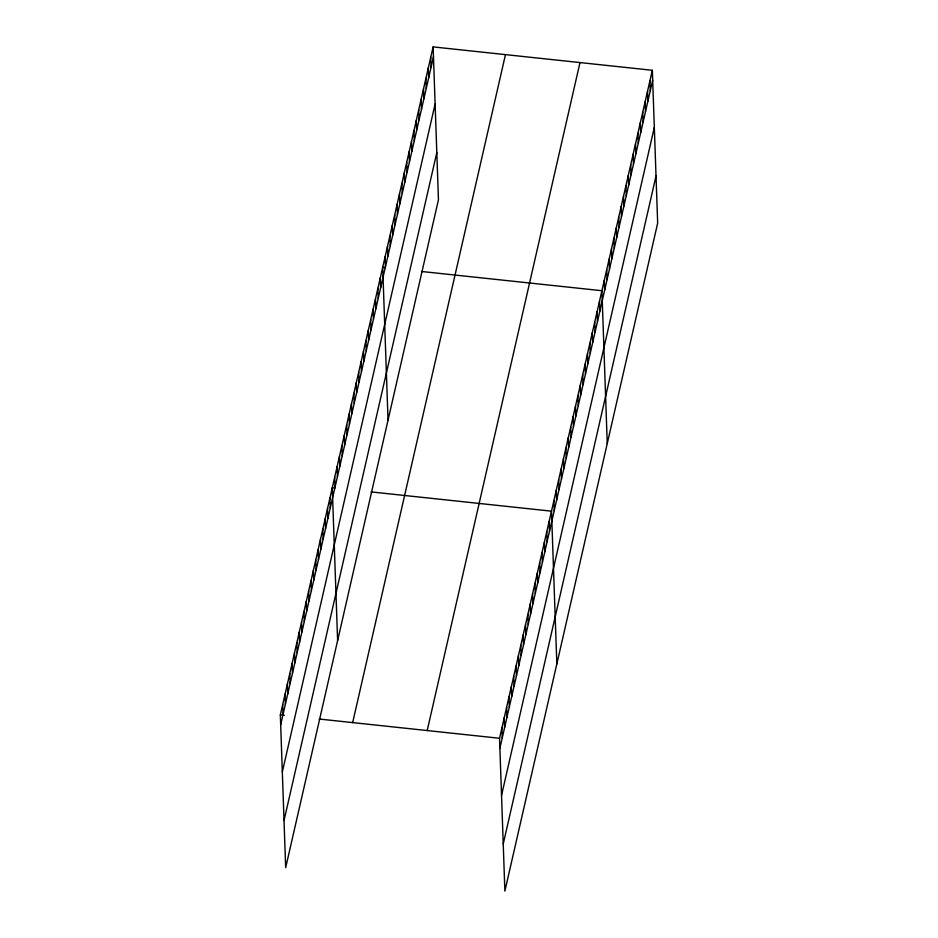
<?xml version="1.0" encoding="UTF-8"?>
<svg xmlns="http://www.w3.org/2000/svg" width="938" height="938" viewBox="0 0 938 938"><rect width="100%" height="100%" fill="white"/><g stroke="black" fill="none" stroke-linecap="round" stroke-linejoin="round"><path stroke-width="1.41" d="M433.122 46.9L438.456 199.724L285.668 867.709L280.333 714.885L433.122 46.9L652.332 70.291L657.667 223.115L504.879 891.1L499.544 738.276L652.332 70.291M280.673 724.816L433.473 56.831M282.326 771.974L435.115 103.989M284.015 820.551L436.815 152.566M352.665 722.6L505.465 54.615M427.2 730.55L579.989 62.576M499.884 748.207L652.684 80.222M501.537 795.365L654.325 127.38M503.237 843.942L656.025 175.969M385.377 267.623L382.704 267.33L388.039 420.165M421.549 271.481L601.915 290.721L607.249 443.557M334.96 488.053L332.275 487.772L337.61 640.595M371.131 491.911L551.497 511.163L556.832 663.987M280.333 714.885L284.343 715.307M319.178 719.024L499.544 738.276M649.928 80.785L650.28 90.728M647.537 91.291L647.877 101.222M645.133 101.785L645.485 111.716M642.729 112.279L643.081 122.21M640.326 122.772L640.677 132.715M637.934 133.278L638.274 143.209M635.53 143.772L635.87 153.703M633.127 154.266L633.478 164.197M630.723 164.76L631.075 174.703M628.319 175.265L628.671 185.196M625.927 185.759L626.267 195.69M623.524 196.253L623.876 206.184M621.12 206.747L621.472 216.69M618.717 217.253L619.068 227.184M616.325 227.746L616.665 237.677M613.921 238.24L614.261 248.171M611.517 248.734L611.869 258.677M609.114 259.24L609.466 269.171M606.71 269.734L607.062 279.665M604.318 280.228L604.658 290.159M599.511 301.227L599.863 311.158M597.107 311.721L597.459 321.652M594.715 322.215L595.055 332.146M592.312 332.709L592.652 342.651M589.908 343.214L590.26 353.145M587.505 353.708L587.856 363.639M585.101 364.202L585.453 374.133M582.709 374.696L583.049 384.639M580.305 385.201L580.645 395.133M577.902 395.695L578.254 405.626M575.498 406.189L575.85 416.12M573.106 416.683L573.446 426.626M570.703 427.189L571.043 437.12M568.299 437.683L568.651 447.614M565.895 448.176L566.247 458.107M563.492 458.67L563.844 468.613M561.1 469.176L561.44 479.107M558.696 479.67L559.036 489.601M556.293 490.164L556.644 500.095M553.889 500.669L554.241 510.6M549.129 521.481L549.48 531.412M546.772 531.811L547.112 541.742M544.403 542.129L544.755 552.06M542.047 552.459L542.399 562.39M539.69 562.777L540.03 572.708M537.322 573.106L537.673 583.037M534.965 583.424L535.305 593.355M532.596 593.742L532.948 603.685M530.24 604.072L530.591 614.003M527.883 614.39L528.223 624.333M525.514 624.72L525.866 634.651M523.158 635.038L523.498 644.969M520.789 645.367L521.141 655.299M518.433 655.685L518.784 665.617M516.076 666.015L516.416 675.946M513.707 676.333L514.059 686.264M511.351 686.663L511.691 696.594M508.982 696.981L509.334 706.912M506.626 707.299L506.977 717.242M504.269 717.629L504.609 727.56M501.9 727.947L502.252 737.889M430.718 57.394L431.07 67.325M428.314 67.899L428.666 77.831M425.922 78.393L426.262 88.324M423.519 88.887L423.859 98.818M421.115 99.381L421.467 109.324M418.711 109.887L419.063 119.818M416.308 120.381L416.66 130.312M413.916 130.874L414.256 140.806M411.512 141.368L411.864 151.311M409.109 151.874L409.46 161.805M406.705 162.368L407.057 172.299M404.313 172.862L404.653 182.793M401.91 183.356L402.25 193.298M399.506 193.861L399.858 203.792M397.102 204.355L397.454 214.286M394.699 214.849L395.05 224.78M392.307 225.343L392.647 235.286M389.903 235.848L390.255 245.779M387.5 246.342L387.851 256.273M385.096 256.836L385.448 266.767M380.3 277.836L380.64 287.767M377.897 288.329L378.249 298.261M375.493 298.823L375.845 308.754M373.09 309.317L373.441 319.26M370.698 319.823L371.038 329.754M368.294 330.317L368.634 340.248M365.89 340.811L366.242 350.742M363.487 351.304L363.838 361.247M361.095 361.81L361.435 371.741M358.691 372.304L359.031 382.235M356.288 382.798L356.639 392.729M353.884 393.292L354.236 403.234M351.48 403.797L351.832 413.728M349.088 414.291L349.428 424.222M346.685 424.785L347.025 434.716M344.281 435.279L344.633 445.222M341.878 445.785L342.229 455.716M339.486 456.278L339.826 466.209M337.082 466.772L337.422 476.703M334.678 477.266L335.03 487.209M329.918 498.09L330.258 508.021M327.55 508.419L327.901 518.351M325.193 518.737L325.545 528.669M322.836 529.067L323.176 538.998M320.468 539.385L320.819 549.316M318.111 549.703L318.451 559.646M315.743 560.033L316.094 569.964M313.386 570.351L313.738 580.294M311.029 580.681L311.369 590.612M308.661 590.999L309.012 600.93M306.304 601.328L306.644 611.259M303.947 611.646L304.287 621.577M301.579 621.976L301.93 631.907M299.222 632.294L299.562 642.225M296.854 642.624L297.205 652.555M294.497 652.942L294.849 662.873M292.14 663.26L292.48 673.203M289.772 673.59L290.123 683.521M287.415 683.908L287.755 693.85M285.046 694.237L285.398 704.168M282.69 704.555L283.042 714.486"/></g></svg>
